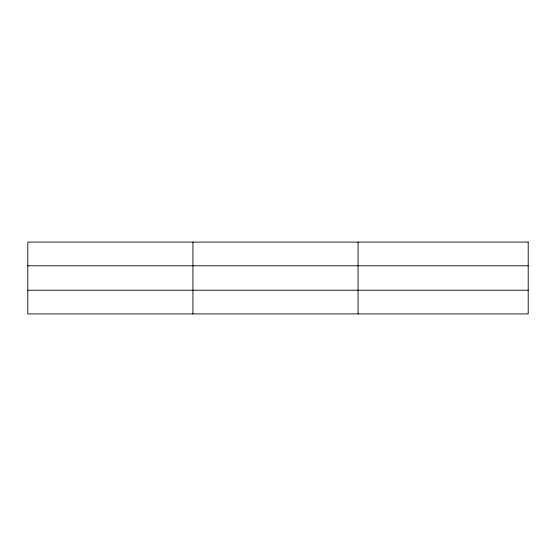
<?xml version="1.0" encoding="UTF-8"?>
<svg xmlns="http://www.w3.org/2000/svg" width="556" height="556" viewBox="0 0 556 556"><rect width="100%" height="100%" fill="white"/><g stroke="black" fill="none" stroke-linecap="round" stroke-linejoin="round"><path stroke-width="0.83" d="M192.932 313.925L192.932 242.075M358.064 313.925L358.064 242.075M27.8 265.789L528.2 265.789M27.8 290.211L528.2 290.211M528.2 242.075L528.2 313.925L27.8 313.925L27.8 242.075L528.2 242.075"/></g></svg>
